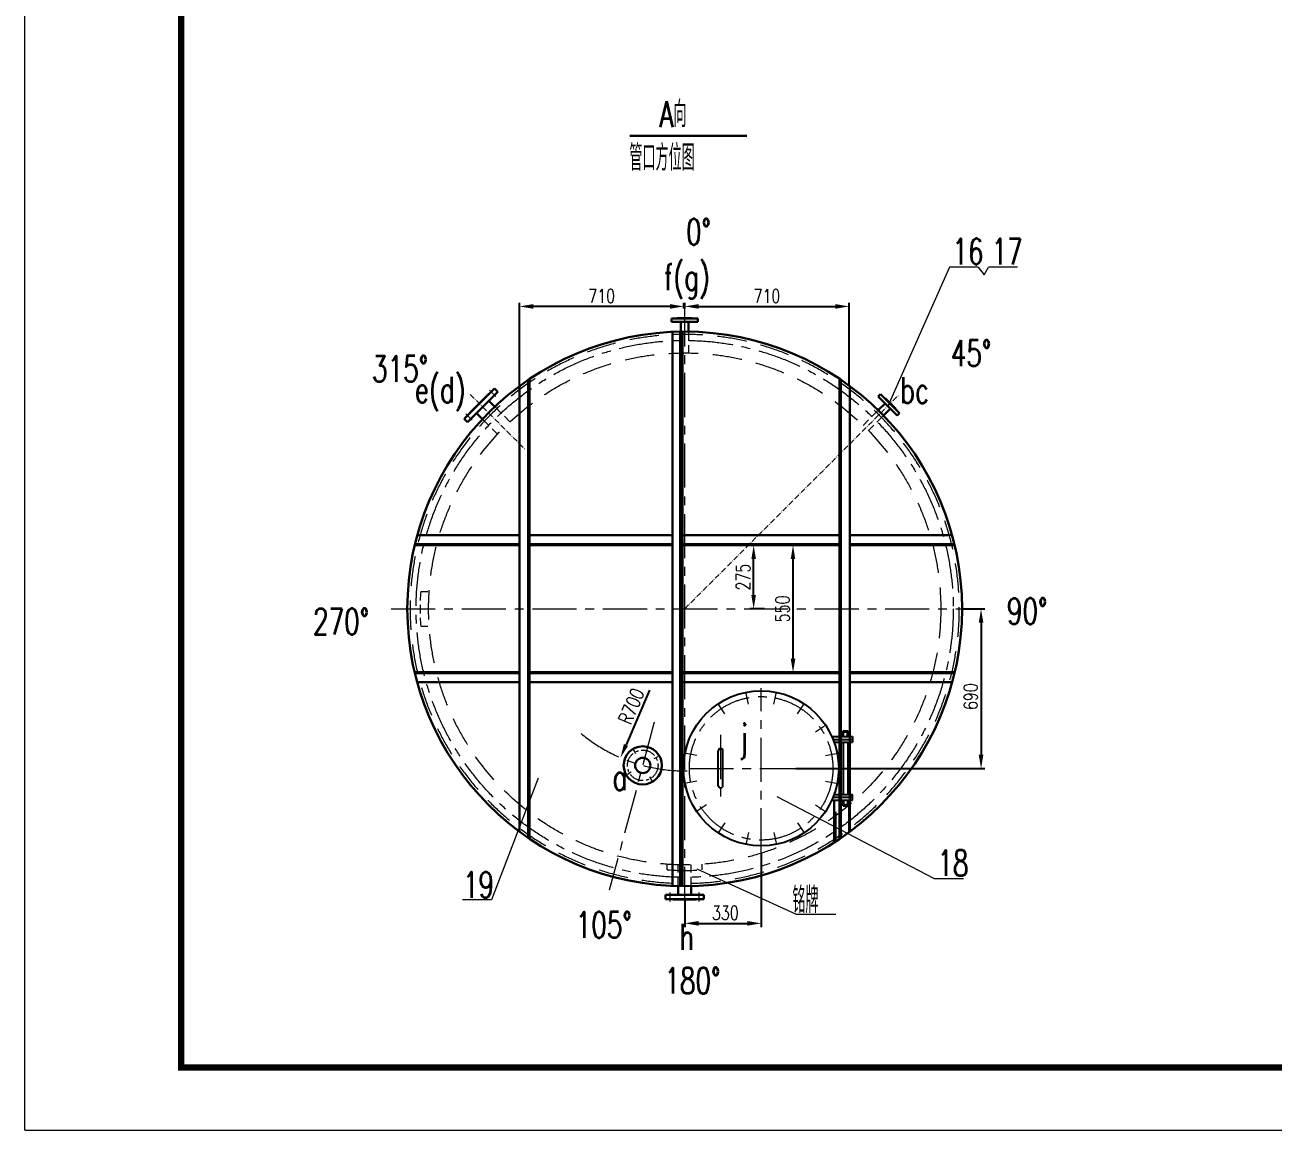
# Model space of a CAD drawing. Header units: millimetres. Extents: x 109 to 8128, y -42247 to -15872.
# Drawn here: x 109 to 2804, y -21542 to -19154 of the extents above; entities that cross this region are included whole.
import ezdxf
from ezdxf.enums import TextEntityAlignment as Align

# ---------------------------------------------------------------- set-up
doc = ezdxf.new("R2010")
doc.units = ezdxf.units.MM
for name, pattern in [('ACAD_ISO10W100', [18.7, 12, -3, 0.7, -3]), ('CENTER', [50.8, 31.75, -6.35, 6.35, -6.35]), ('CENTER2', [28.575, 19.05, -3.175, 3.175, -3.175]), ('HIDDEN', [9.525, 6.35, -3.175])]:
    doc.linetypes.add(name, pattern=pattern)
for name, color, linetype, lineweight in [('1(CZ粗线)', 60, 'Continuous', 30), ('3中心线层', 1, 'CENTER', 9), ('4(CZ虚线)', 6, 'HIDDEN', 9), ('7标注层', 4, 'Continuous', 9), ('中心线', 1, 'ACAD_ISO10W100', 18), ('剖面线', 2, 'Continuous', 9), ('文字', 6, 'Continuous', 13), ('轮廓线', 7, 'Continuous', 50)]:
    doc.layers.add(name, color=color, linetype=linetype, lineweight=lineweight)
doc.styles.add('HZ', font='simplex.shx', dxfattribs={"width": 0.75, "bigfont": 'gbhzfs.shx'})
doc.dimstyles.new('12B', dxfattribs={"dimtxt": 30, "dimasz": 30, "dimexe": 8, "dimexo": 0, "dimgap": 7.5, "dimtad": 1, "dimdec": 0, "dimlfac": 2, "dimtxsty": 'HZ', "dimcen": 2.5, "dimclrt": 256, "dimadec": 0, "dimazin": 0, "dimtfac": 1, "dimtdec": 0, "dimtmove": 0, "dimatfit": 3, "dimfxl": 0, "dimarcsym": 0})

# ---------------------------------------------------------------- blocks, each defined once
blk = doc.blocks.new('*D58')
at = {"layer": '7标注层', "color": 0, "lineweight": -2}
for p, q in [((1807.3, -20278.5), (1759.5, -20278.5)), ((1767.5, -20523.5), (1767.5, -20308.5)), ((1807.3, -20553.5), (1759.5, -20553.5))]:
    blk.add_line(p, q, dxfattribs=at)
at = {"layer": '7标注层', "color": 0}
for points in [[(1762.5, -20308.5), (1772.5, -20308.5), (1767.5, -20278.5)], [(1762.5, -20523.5), (1772.5, -20523.5), (1767.5, -20553.5)]]:
    blk.add_solid(points, dxfattribs=at)
at = {"layer": 'Defpoints', "color": 0}
for p in [(1767.5, -20278.5), (1807.3, -20278.5), (1807.3, -20553.5)]:
    blk.add_point(p, dxfattribs=at)
at = {"layer": '7标注层', "insert": (1745, -20416), "char_height": 30, "attachment_point": 5, "rotation": 90, "style": 'HZ'}
blk.add_mtext('550', dxfattribs=at)
blk = doc.blocks.new('*D59')
at = {"layer": '7标注层', "color": 0, "lineweight": -2}
for p, q in [((1533.6, -19767.1), (1533.6, -19754.5)), ((1888.8, -19933.7), (1888.8, -19754.5)), ((1563.6, -19762.5), (1858.8, -19762.5))]:
    blk.add_line(p, q, dxfattribs=at)
at = {"layer": '7标注层', "color": 0}
for points in [[(1563.6, -19757.5), (1563.6, -19767.5), (1533.6, -19762.5)], [(1858.8, -19757.5), (1858.8, -19767.5), (1888.8, -19762.5)]]:
    blk.add_solid(points, dxfattribs=at)
at = {"layer": 'Defpoints', "color": 0}
for p in [(1533.6, -19767.1), (1888.8, -19762.5), (1888.8, -19933.7)]:
    blk.add_point(p, dxfattribs=at)
at = {"layer": '7标注层', "insert": (1711.2, -19740), "char_height": 30, "attachment_point": 5, "style": 'HZ'}
blk.add_mtext('710', dxfattribs=at)
blk = doc.blocks.new('*D63')
at = {"layer": '7标注层', "color": 0, "lineweight": -2}
blk.add_line((1457.9, -20591.5), (1406.9, -20709.8), dxfattribs=at)
at = {"layer": '7标注层', "color": 0}
blk.add_solid([(1402.3, -20707.8), (1411.4, -20711.8), (1395, -20737.4)], dxfattribs=at)
at = {"layer": 'Defpoints', "color": 0}
for p in [(1533.6, -20416), (1395, -20737.4)]:
    blk.add_point(p, dxfattribs=at)
at = {"layer": '7标注层', "insert": (1418.4, -20626.3), "char_height": 30, "attachment_point": 5, "rotation": 66.675, "style": 'HZ'}
blk.add_mtext('R700', dxfattribs=at)
blk = doc.blocks.new('*D73')
at = {"layer": '7标注层', "color": 0, "lineweight": -2}
for p, q in [((1693.6, -20278.5), (1674.5, -20278.5)), ((1682.5, -20386), (1682.5, -20308.5)), ((1706.1, -20416), (1674.5, -20416))]:
    blk.add_line(p, q, dxfattribs=at)
at = {"layer": '7标注层', "color": 0}
for points in [[(1677.5, -20308.5), (1687.5, -20308.5), (1682.5, -20278.5)], [(1677.5, -20386), (1687.5, -20386), (1682.5, -20416)]]:
    blk.add_solid(points, dxfattribs=at)
at = {"layer": 'Defpoints', "color": 0}
for p in [(1682.5, -20278.5), (1693.6, -20278.5), (1706.1, -20416)]:
    blk.add_point(p, dxfattribs=at)
at = {"layer": '7标注层', "insert": (1660, -20347.2), "char_height": 30, "attachment_point": 5, "rotation": 90, "style": 'HZ'}
blk.add_mtext('275', dxfattribs=at)
blk = doc.blocks.new('*D87')
at = {"layer": 'Defpoints', "color": 0}
for p in [(1698.7, -20942), (1533.6, -21044), (1698.7, -21095.3)]:
    blk.add_point(p, dxfattribs=at)
at = {"layer": '剖面线', "color": 0, "lineweight": -2}
for p, q in [((1698.7, -20942), (1698.7, -21103.3)), ((1533.6, -21044), (1533.6, -21103.3)), ((1563.6, -21095.3), (1668.7, -21095.3))]:
    blk.add_line(p, q, dxfattribs=at)
at = {"layer": '剖面线', "color": 0}
for points in [[(1563.6, -21090.3), (1563.6, -21100.3), (1533.6, -21095.3)], [(1668.7, -21090.3), (1668.7, -21100.3), (1698.7, -21095.3)]]:
    blk.add_solid(points, dxfattribs=at)
at = {"layer": '剖面线', "insert": (1621.3, -21072.8), "char_height": 30, "attachment_point": 5, "style": 'HZ'}
blk.add_mtext('330', dxfattribs=at)
blk = doc.blocks.new('*D88')
at = {"layer": 'Defpoints', "color": 0}
for p in [(2132.6, -20416), (1773.5, -20761.1), (2173.6, -20761.1)]:
    blk.add_point(p, dxfattribs=at)
at = {"layer": '剖面线', "color": 0, "lineweight": -2}
for p, q in [((2132.6, -20416), (2181.6, -20416)), ((2173.6, -20446), (2173.6, -20731.1)), ((1773.5, -20761.1), (2181.6, -20761.1))]:
    blk.add_line(p, q, dxfattribs=at)
at = {"layer": '剖面线', "color": 0}
for points in [[(2168.6, -20446), (2178.6, -20446), (2173.6, -20416)], [(2168.6, -20731.1), (2178.6, -20731.1), (2173.6, -20761.1)]]:
    blk.add_solid(points, dxfattribs=at)
at = {"layer": '剖面线', "insert": (2151.1, -20605.6), "char_height": 30, "attachment_point": 5, "rotation": 90, "style": 'HZ'}
blk.add_mtext('690', dxfattribs=at)
blk = doc.blocks.new('*D94')
at = {"layer": '7标注层', "color": 0, "lineweight": -2}
for p, q in [((1176.6, -19933.7), (1176.6, -19754.5)), ((1531.8, -19767.1), (1531.8, -19754.5)), ((1501.8, -19762.5), (1206.6, -19762.5))]:
    blk.add_line(p, q, dxfattribs=at)
at = {"layer": '7标注层', "color": 0}
for points in [[(1206.6, -19757.5), (1206.6, -19767.5), (1176.6, -19762.5)], [(1501.8, -19757.5), (1501.8, -19767.5), (1531.8, -19762.5)]]:
    blk.add_solid(points, dxfattribs=at)
at = {"layer": 'Defpoints', "color": 0}
for p in [(1176.6, -19762.5), (1531.8, -19767.1), (1176.6, -19933.7)]:
    blk.add_point(p, dxfattribs=at)
at = {"layer": '7标注层', "insert": (1354.2, -19740), "char_height": 30, "attachment_point": 5, "style": 'HZ'}
blk.add_mtext('710', dxfattribs=at)

msp = doc.modelspace()

# ---------------------------------------------------------------- linework, layer by layer
for p, q in [((1851.5, -20691.89), (1896.15, -20691.89)), ((1854.05, -20697.89), (1896.15, -20697.89)), ((1872.49, -20691.89), (1872.49, -20681.89)), ((1872.49, -20681.89), (1889.81, -20681.89)), ((1876.15, -20679.39), (1876.15, -20681.89)), ((1876.15, -20679.39), (1886.15, -20679.39)), ((1876.82, -20691.89), (1876.82, -20681.89)), ((1885.48, -20691.89), (1885.48, -20681.89)), ((1886.15, -20679.39), (1886.15, -20681.89)), ((1889.81, -20691.89), (1889.81, -20681.89)), ((1896.15, -20691.89), (1896.15, -20703.89)), ((1606.15, -20797.89), (1606.15, -20722.89)), ((1616.15, -20797.89), (1616.15, -20722.89)), ((1856.33, -20703.89), (1896.15, -20703.89)), ((1876.15, -20703.89), (1876.15, -20816.89)), ((1886.15, -20703.89), (1886.15, -20816.89)), ((1851.5, -20828.89), (1896.15, -20828.89)), ((1854.05, -20822.89), (1896.15, -20822.89)), ((1856.33, -20816.89), (1896.15, -20816.89)), ((1872.49, -20828.89), (1872.49, -20838.89)), ((1876.82, -20828.89), (1876.82, -20838.89)), ((1885.48, -20828.89), (1885.48, -20838.89)), ((1889.81, -20828.89), (1889.81, -20838.89)), ((1896.15, -20828.89), (1896.15, -20816.89)), ((1872.49, -20838.89), (1889.81, -20838.89)), ((1876.15, -20841.39), (1876.15, -20838.89)), ((1876.15, -20841.39), (1886.15, -20841.39)), ((1886.15, -20841.39), (1886.15, -20838.89))]:
    msp.add_line(p, q)
at = {"const_width": 13.5}
msp.add_lwpolyline([(446.32, -16006.83), (446.32, -21406.83), (7992.82, -21406.83), (7992.82, -16006.83)], close=True, dxfattribs=at)
msp.add_circle((1698.65, -20760.39), 167.5)
for centre, start, end in [((1611.15, -20722.89), 0, 180), ((1611.15, -20797.89), 180, 0)]:
    msp.add_arc(centre, 5, start, end)
at = {"layer": '1(CZ粗线)'}
for p, q in [((1415.1, -19394.12), (1667.42, -19394.12)), ((1562.31, -19788.97), (1504.81, -19788.97)), ((1504.81, -19788.97), (1504.81, -19795.97)), ((1562.31, -19795.97), (1504.81, -19795.97)), ((1549.81, -19787.97), (1517.31, -19787.97)), ((1517.31, -19787.97), (1517.31, -19788.97)), ((1525.56, -19795.97), (1525.56, -19817.02)), ((1541.56, -19795.97), (1541.56, -19817.03)), ((1549.81, -19787.97), (1549.81, -19788.97)), ((1562.31, -19788.97), (1562.31, -19795.97)), ((1507.03, -21014.38), (1507.03, -19817.56)), ((1524.04, -21014.89), (1524.04, -19817.05)), ((1528.56, -20280.97), (1528.56, -19817.02)), ((1057.5, -20005.32), (1122.9, -19939.91)), ((1122.9, -19939.91), (1129.98, -19946.98)), ((1176.55, -20896.96), (1176.55, -19933.67)), ((1195.5, -20910.46), (1195.5, -19921.48)), ((1198.73, -20912.65), (1198.73, -19919.29)), ((1867.86, -20913), (1867.86, -19918.94)), ((1871.09, -20910.82), (1871.09, -19921.12)), ((1890.04, -20896.96), (1890.04, -19933.67)), ((1064.57, -20012.39), (1129.98, -19946.98)), ((1068.63, -19992.77), (1110.35, -19951.05)), ((1110.35, -19951.05), (1111.06, -19951.75)), ((1110.71, -19966.25), (1123.65, -19979.19)), ((1966.4, -19972.01), (1951.52, -19986.89)), ((1956.68, -19952.38), (1951.73, -19957.33)), ((1992.39, -19997.99), (1951.73, -19957.33)), ((1997.34, -19993.04), (1956.68, -19952.38)), ((1966.23, -19960.52), (1965.52, -19961.22)), ((1989.21, -19983.5), (1966.23, -19960.52)), ((1068.63, -19992.77), (1069.34, -19993.47)), ((1083.84, -19993.12), (1096.78, -20006.06)), ((1977.72, -19983.32), (1962.83, -19998.21)), ((1989.21, -19983.5), (1988.5, -19984.2)), ((1997.34, -19993.04), (1992.39, -19997.99)), ((1057.5, -20005.32), (1064.57, -20012.39)), ((956.05, -20256.94), (1176.55, -20256.94)), ((1198.73, -20256.94), (1507.03, -20256.94)), ((1528.56, -20256.94), (1867.86, -20256.94)), ((1890.04, -20256.94), (2111.06, -20256.94)), ((950.55, -20278.47), (1176.55, -20278.47)), ((951.07, -20276.29), (1176.55, -20276.29)), ((1198.73, -20276.29), (1507.03, -20276.29)), ((1198.73, -20278.47), (1507.03, -20278.47)), ((1528.56, -20276.29), (1867.86, -20276.29)), ((1528.56, -20278.47), (1867.86, -20278.47)), ((1528.56, -20550.97), (1528.56, -20280.97)), ((1528.56, -20583.47), (1528.56, -20280.97)), ((1890.04, -20276.29), (2116.04, -20276.29)), ((1890.04, -20278.47), (2116.56, -20278.47)), ((950.35, -20552.6), (1176.55, -20552.6)), ((950.86, -20554.78), (1176.55, -20554.78)), ((1198.73, -20552.6), (1507.03, -20552.6)), ((1198.73, -20554.78), (1507.03, -20554.78)), ((1528.56, -20552.6), (1867.86, -20552.6)), ((1528.56, -20554.78), (1867.86, -20554.78)), ((1890.04, -20552.6), (2116.77, -20552.6)), ((1890.04, -20554.78), (2116.25, -20554.78)), ((955.82, -20574.13), (1176.55, -20574.13)), ((1198.73, -20574.13), (1507.03, -20574.13)), ((1528.56, -20574.13), (1867.86, -20574.13)), ((1528.56, -20711.14), (1528.56, -20583.47)), ((1890.04, -20574.13), (2111.3, -20574.13)), ((1528.56, -21014.92), (1528.56, -20711.14)), ((1856.28, -20920.6), (1856.28, -20828.89)), ((1888.78, -20898.27), (1888.78, -20838.89))]:
    msp.add_line(p, q, dxfattribs=at)
for centre, radius in [((1533.56, -20415.97), 599), ((1442.97, -20754.04), 41.25), ((1442.97, -20754.04), 16.5)]:
    msp.add_circle(centre, radius, dxfattribs=at)
at = {"layer": '3中心线层', "ltscale": 3}
for p, q in [((1533.56, -21068.22), (1533.56, -19767.07)), ((899.77, -20415.97), (2167.07, -20415.97)), ((1698.65, -20942.02), (1698.65, -20587.47)), ((1671.03, -20621.55), (1666.47, -20598.62)), ((1726.27, -20621.55), (1730.83, -20598.62)), ((1620, -20642.69), (1607.01, -20623.25)), ((1777.3, -20642.69), (1790.29, -20623.25)), ((1467.9, -20661), (1370.76, -21023.54)), ((1816.36, -20681.75), (1835.79, -20668.76)), ((1611.15, -20688.24), (1611.15, -20829.33)), ((1559.81, -20732.78), (1536.88, -20728.21)), ((1837.49, -20732.78), (1860.42, -20728.21)), ((1543.56, -20761.08), (1856.28, -20761.08)), ((1559.81, -20788.01), (1536.88, -20792.57)), ((1837.49, -20788.01), (1860.42, -20792.57)), ((1580.95, -20839.04), (1561.51, -20852.03)), ((1816.36, -20839.04), (1835.79, -20852.03)), ((1620, -20878.1), (1607.01, -20897.54)), ((1777.3, -20878.1), (1790.29, -20897.54)), ((1671.03, -20899.24), (1666.47, -20922.16)), ((1726.27, -20899.24), (1730.83, -20922.16))]:
    msp.add_line(p, q, dxfattribs=at)
at = {"layer": '3中心线层'}
for p, q in [((1428.33, -20729.12), (1423.47, -20720.85)), ((1467.9, -20739.4), (1476.17, -20734.54)), ((1418.04, -20768.69), (1409.78, -20773.54)), ((1457.61, -20778.97), (1462.47, -20787.24))]:
    msp.add_line(p, q, dxfattribs=at)
at = {"layer": '3中心线层', "ltscale": 3}
for centre, radius in [((1533.56, -20415.97), 580), ((1698.65, -20760.39), 155)]:
    msp.add_circle(centre, radius, dxfattribs=at)
at = {"layer": '3中心线层'}
msp.add_circle((1442.97, -20754.04), 33, dxfattribs=at)
at = {"layer": '3中心线层', "ltscale": 3}
msp.add_arc((1533.56, -20415.97), 350, 230.328, 271.22786, dxfattribs=at)
at = {"layer": '4(CZ虚线)', "ltscale": 3}
for p, q in [((1525.56, -19818.07), (1525.56, -19863.03)), ((1541.56, -19817.84), (1541.56, -19863.03)), ((1124.02, -19979.56), (1156.19, -20011.74)), ((1950.78, -19987.63), (1918.99, -20019.42)), ((1962.25, -19998.79), (1930.3, -20030.74)), ((1097.34, -20006.63), (1129.32, -20038.61)), ((963.47, -20378.47), (978.51, -20378.47)), ((963.47, -20453.47), (978.51, -20453.47)), ((1519.31, -21013.67), (1519.31, -20968.79)), ((1547.81, -21013.99), (1547.81, -20968.79))]:
    msp.add_line(p, q, dxfattribs=at)
at = {"layer": '4(CZ虚线)', "ltscale": 10}
for p, q in [((1860.53, -20917.85), (1860.53, -20828.89)), ((1496.06, -20979.72), (1496.06, -20967.7)), ((1571.06, -20979.72), (1571.06, -20967.7))]:
    msp.add_line(p, q, dxfattribs=at)
msp.add_circle((1533.56, -20415.97), 553, dxfattribs=at)
for radius, start, end in [(593, 271.37697, 268.62303), (565, 266.19439, 273.80561)]:
    msp.add_arc((1533.56, -20415.97), radius, start, end, dxfattribs=at)
at = {"layer": '4(CZ虚线)', "ltscale": 3}
msp.add_arc((1484.12, -20415.97), 522, 175.88038, 184.11962, dxfattribs=at)
at = {"layer": '7标注层'}
for p, q in [((2167.64, -19677.7), (2105.17, -19677.7)), ((2252.16, -19677.86), (2189.69, -19677.86)), ((1216.81, -20781.86), (1116.19, -21044.72)), ((2135.36, -20998.85), (2072.89, -20998.85)), ((1116.19, -21044.72), (1053.72, -21044.72))]:
    msp.add_line(p, q, dxfattribs=at)
at = {"layer": '中心线', "color": 1, "linetype": 'CENTER2', "lineweight": 13}
for p, q in [((1112.3, -19943.45), (1126.44, -19957.59)), ((1061.03, -19994.71), (1075.17, -20008.85)), ((1502.31, -21047.97), (1502.31, -21028.97)), ((1564.81, -21047.97), (1564.81, -21028.97))]:
    msp.add_line(p, q, dxfattribs=at)
at = {"layer": '中心线'}
for p, q in [((1070.47, -19952.89), (1188.56, -20070.97)), ((1533.56, -20415.97), (1994.74, -19955.02))]:
    msp.add_line(p, q, dxfattribs=at)
at = {"layer": '剖面线'}
for p, q in [((108.82, -21541.83), (108.82, -15871.83)), ((2105.17, -19677.7), (1972.07, -19977.67)), ((2167.64, -19677.7), (2180.28, -19694.31)), ((2180.28, -19694.31), (2189.69, -19677.86)), ((2072.89, -20998.85), (1733.61, -20821.64)), ((1559.63, -20977.32), (1774.44, -21075.54)), ((1774.44, -21075.54), (1859.85, -21075.54)), ((108.82, -21541.83), (8127.82, -21541.83))]:
    msp.add_line(p, q, dxfattribs=at)
at = {"layer": '轮廓线', "lineweight": 30}
for p, q in [((1519.31, -21033.97), (1519.31, -21014.8)), ((1547.81, -21033.97), (1547.81, -21014.8)), ((1492.31, -21042.97), (1492.31, -21033.97)), ((1574.81, -21033.97), (1492.31, -21033.97)), ((1574.81, -21042.97), (1492.31, -21042.97)), ((1508.81, -21043.97), (1508.81, -21042.97)), ((1558.31, -21043.97), (1508.81, -21043.97)), ((1558.31, -21043.97), (1558.31, -21042.97)), ((1574.81, -21042.97), (1574.81, -21033.97))]:
    msp.add_line(p, q, dxfattribs=at)

# ---------------------------------------------------------------- texts
at = {"layer": '文字', "color": 6, "style": 'HZ', "width": 0.7}
msp.add_text('A向', height=56.1, dxfattribs=at).set_placement((1508.12, -19344.2), align=Align.MIDDLE)
for s, p in [('管口方位图', (1414.06, -19469.44)), ('0%%D', (1536.42, -19629.26)), ('16', (2111.56, -19671.85)), ('17', (2196.08, -19672.01)), ('f(g)', (1488.69, -19727.09)), ('45%%D', (2108.25, -19891.62)), ('315%%D', (858.21, -19925.18)), ('e(d)', (950.86, -19970.42)), ('bc', (1998.97, -19971.68)), ('90%%D', (2229.36, -20449.03)), ('270%%D', (730.83, -20471.23)), ('j', (1652.97, -20721.57)), ('a', (1377.32, -20807.86)), ('18', (2079.28, -20993)), ('19', (1054.68, -21040.12)), ('铭牌', (1766.2, -21073.22)), ('105%%D', (1298.16, -21126.73)), ('h', (1521.95, -21152.73)), ('180%%D', (1489.59, -21247.15))]:
    msp.add_text(s, height=56.1, dxfattribs=at).set_placement(p)

# ---------------------------------------------------------------- dimensions: what is measured, and where the dimension line sits
at = {"layer": '7标注层'}
for base, p1, p2, angle, picture, middle in [((1176.55, -19762.5), (1531.78, -19767.07), (1176.55, -19933.67), 0, '*D94', (1354.16, -19740)), ((1888.78, -19762.5), (1533.56, -19767.07), (1888.78, -19933.67), 180, '*D59', (1711.17, -19740)), ((1682.54, -20278.47), (1706.09, -20415.97), (1693.59, -20278.47), 90, '*D73', (1660.04, -20347.22)), ((1767.52, -20278.47), (1807.33, -20553.47), (1807.33, -20278.47), 90, '*D58', (1745.02, -20415.97))]:
    dim = msp.add_linear_dim(base=base, p1=p1, p2=p2, angle=angle, dimstyle='12B', dxfattribs=at)
    dim.commit()
    dim.dimension.update_dxf_attribs({"geometry": picture, "text_midpoint": middle})
dim = msp.add_radius_dim(center=(1533.56, -20415.97), mpoint=(1394.98, -20737.37), dimstyle='12B', dxfattribs=at)
dim.commit()
dim.dimension.update_dxf_attribs({"geometry": '*D63', "text_midpoint": (1439.01, -20635.24), "dimtype": 164})
at = {"layer": '剖面线'}
dim = msp.add_linear_dim(base=(2173.57, -20761.08), p1=(2132.56, -20415.97), p2=(1773.51, -20761.08), angle=90, dimstyle='12B', dxfattribs=at)
dim.commit()
dim.dimension.update_dxf_attribs({"geometry": '*D88', "text_midpoint": (2173.57, -20605.63), "dimtype": 160})
dim = msp.add_linear_dim(base=(1698.65, -21095.31), p1=(1533.56, -21043.97), p2=(1698.65, -20942.02), dimstyle='12B', dxfattribs=at)
dim.commit()
dim.dimension.update_dxf_attribs({"geometry": '*D87', "text_midpoint": (1621.34, -21095.31), "dimtype": 160})

doc.saveas('drawing.dxf')
